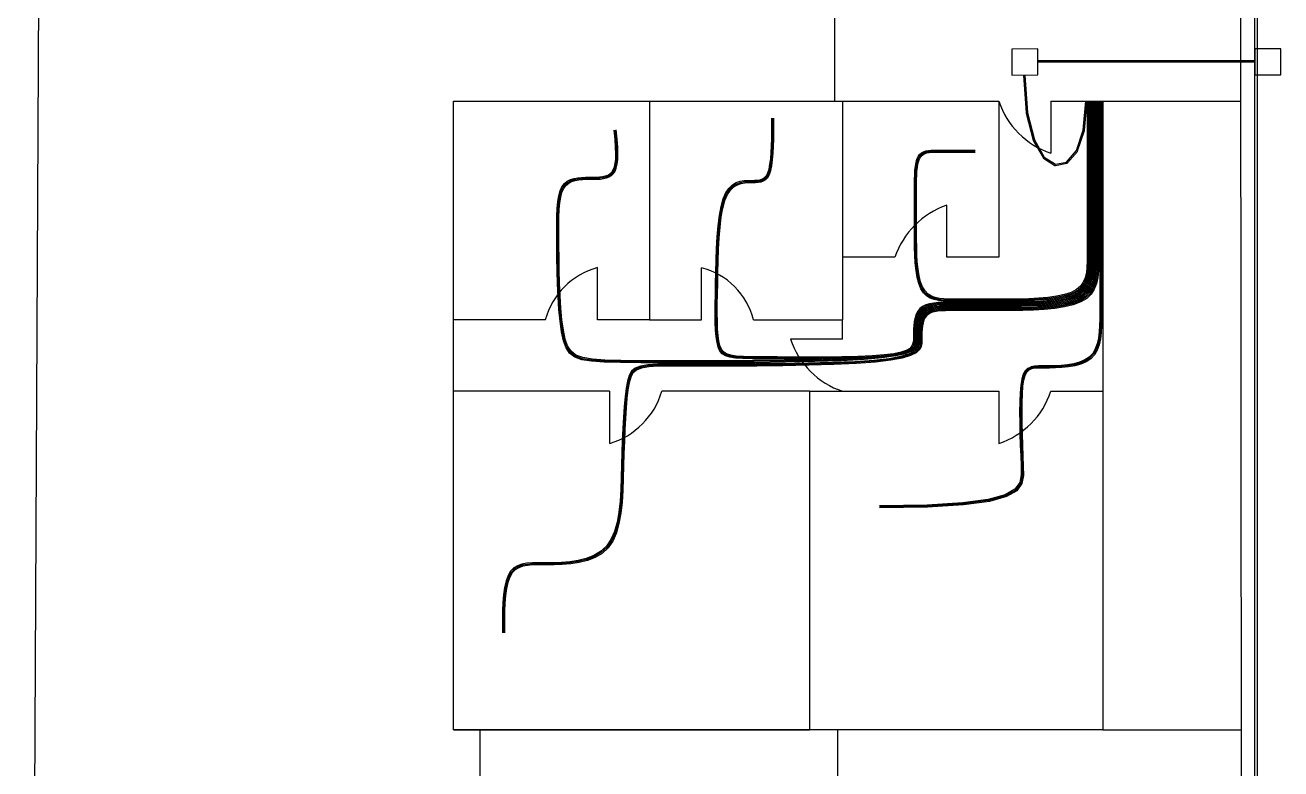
# Model space of a CAD drawing. Header units: millimetres. Extents: x 75 to 2709, y 49 to 1209.
# Drawn here: x 126.86 to 150.99, y 133.62 to 147.9 of the extents above; entities that cross this region are included whole.
import ezdxf

# ---------------------------------------------------------------- set-up
doc = ezdxf.new("R2010")
doc.units = ezdxf.units.MM
for name, color, linetype in [('Arquetas', 170, 'Continuous'), ('Canalizaciones', 10, 'Continuous'), ('Canalización Interior', 30, 'Continuous'), ('Canalización Secundaria', 90, 'Continuous'), ('Urbanización', 250, 'Continuous')]:
    doc.layers.add(name, color=color, linetype=linetype)

msp = doc.modelspace()

# ---------------------------------------------------------------- linework, layer by layer
at = {"layer": 'Arquetas'}
for points in [[(145.82, 146.943), (146.32, 146.944), (146.32, 147.444), (145.82, 147.443)], [(150.489, 146.944), (150.989, 146.944), (150.989, 147.444), (150.489, 147.444)]]:
    msp.add_lwpolyline(points, close=True, dxfattribs=at)
at = {"layer": 'Canalizaciones'}
for p, q in [((150.489, 129.977), (150.489, 163.503)), ((150.539, 129.977), (150.539, 163.503))]:
    msp.add_line(p, q, dxfattribs=at)
at = {"layer": 'Canalización Interior'}
for points in [[(147.448, 146.441), (147.448, 145.691), (147.448, 145.09), (147.448, 144.617), (147.448, 144.252), (147.448, 143.974), (147.448, 143.762), (147.448, 143.596), (147.448, 143.454), (147.447, 143.321), (147.443, 143.193), (147.43, 143.072), (147.406, 142.959), (147.366, 142.856), (147.306, 142.764), (147.222, 142.684), (147.111, 142.617), (146.97, 142.565), (146.804, 142.525), (146.619, 142.497), (146.422, 142.478), (146.219, 142.467), (146.016, 142.461), (145.821, 142.459), (145.639, 142.459), (145.475, 142.459), (145.329, 142.459), (145.199, 142.459), (145.081, 142.459), (144.975, 142.459), (144.877, 142.459), (144.785, 142.459), (144.698, 142.459), (144.613, 142.458), (144.531, 142.457), (144.452, 142.453), (144.379, 142.446), (144.312, 142.434), (144.251, 142.416), (144.198, 142.391), (144.154, 142.358), (144.12, 142.316), (144.094, 142.265), (144.075, 142.208), (144.063, 142.146), (144.055, 142.081), (144.052, 142.013), (144.05, 141.944), (144.05, 141.876), (144.048, 141.809), (144.036, 141.746), (144.004, 141.686), (143.94, 141.63), (143.835, 141.579), (143.679, 141.534), (143.461, 141.494), (143.17, 141.462), (142.802, 141.437), (142.372, 141.419), (141.899, 141.406), (141.403, 141.398), (140.904, 141.394), (140.421, 141.392), (139.976, 141.392), (139.587, 141.393), (139.269, 141.393), (139.019, 141.389), (138.828, 141.377), (138.686, 141.353), (138.585, 141.314), (138.516, 141.256), (138.469, 141.174), (138.437, 141.066), (138.411, 140.928), (138.389, 140.764), (138.372, 140.577), (138.358, 140.372), (138.346, 140.152), (138.337, 139.922), (138.329, 139.686), (138.323, 139.448), (138.316, 139.212), (138.308, 138.981), (138.293, 138.759), (138.27, 138.549), (138.235, 138.354), (138.186, 138.177), (138.118, 138.023), (138.03, 137.893), (137.918, 137.79), (137.788, 137.713), (137.643, 137.657), (137.488, 137.619), (137.328, 137.595), (137.167, 137.582), (137.011, 137.577), (136.864, 137.576), (136.73, 137.576), (136.609, 137.573), (136.501, 137.565), (136.405, 137.548), (136.322, 137.519), (136.251, 137.475), (136.191, 137.413), (136.142, 137.33), (136.105, 137.225), (136.076, 137.1), (136.056, 136.961), (136.043, 136.813), (136.035, 136.661), (136.032, 136.51), (136.033, 136.365), (136.035, 136.231)], [(147.468, 146.441), (147.468, 145.691), (147.468, 145.09), (147.468, 144.617), (147.468, 144.252), (147.468, 143.973), (147.468, 143.76), (147.468, 143.593), (147.468, 143.451), (147.467, 143.316), (147.463, 143.186), (147.45, 143.064), (147.425, 142.949), (147.385, 142.844), (147.324, 142.75), (147.24, 142.668), (147.128, 142.6), (146.985, 142.547), (146.818, 142.507), (146.631, 142.478), (146.432, 142.459), (146.227, 142.447), (146.023, 142.441), (145.826, 142.439), (145.642, 142.439), (145.477, 142.439), (145.331, 142.439), (145.2, 142.439), (145.082, 142.439), (144.975, 142.439), (144.878, 142.439), (144.787, 142.439), (144.701, 142.439), (144.617, 142.439), (144.537, 142.437), (144.461, 142.434), (144.389, 142.427), (144.324, 142.415), (144.265, 142.398), (144.214, 142.373), (144.171, 142.341), (144.138, 142.3), (144.113, 142.251), (144.095, 142.196), (144.083, 142.136), (144.075, 142.072), (144.072, 142.005), (144.07, 141.937), (144.07, 141.869), (144.068, 141.802), (144.056, 141.738), (144.023, 141.677), (143.96, 141.62), (143.854, 141.567), (143.697, 141.52), (143.478, 141.479), (143.187, 141.445), (142.818, 141.419), (142.386, 141.4), (141.911, 141.387), (141.413, 141.379), (140.912, 141.374), (140.429, 141.372), (139.983, 141.372), (139.593, 141.373), (139.276, 141.373), (139.027, 141.369), (138.836, 141.357), (138.696, 141.334), (138.597, 141.295), (138.529, 141.237), (138.484, 141.156), (138.453, 141.049), (138.428, 140.913), (138.408, 140.75), (138.391, 140.565), (138.377, 140.361), (138.366, 140.143), (138.357, 139.914), (138.349, 139.679), (138.343, 139.441), (138.336, 139.205), (138.327, 138.973), (138.313, 138.75), (138.289, 138.538), (138.254, 138.342), (138.204, 138.164), (138.136, 138.007), (138.046, 137.876), (137.933, 137.773), (137.801, 137.694), (137.655, 137.638), (137.498, 137.599), (137.337, 137.575), (137.175, 137.563), (137.018, 137.557), (136.87, 137.556), (136.736, 137.556), (136.616, 137.553), (136.509, 137.545), (136.416, 137.528), (136.334, 137.5), (136.264, 137.457), (136.206, 137.396), (136.159, 137.315), (136.122, 137.211), (136.095, 137.089), (136.075, 136.953), (136.062, 136.807), (136.055, 136.658), (136.052, 136.508), (136.053, 136.365), (136.055, 136.231)], [(147.488, 146.441), (147.488, 145.691), (147.488, 145.09), (147.488, 144.617), (147.488, 144.251), (147.488, 143.972), (147.488, 143.759), (147.488, 143.591), (147.488, 143.447), (147.487, 143.311), (147.483, 143.18), (147.47, 143.056), (147.445, 142.939), (147.404, 142.832), (147.343, 142.736), (147.258, 142.653), (147.144, 142.584), (147.001, 142.529), (146.831, 142.488), (146.643, 142.459), (146.442, 142.439), (146.235, 142.427), (146.029, 142.421), (145.83, 142.419), (145.645, 142.419), (145.48, 142.419), (145.332, 142.419), (145.201, 142.419), (145.083, 142.419), (144.976, 142.419), (144.879, 142.419), (144.789, 142.419), (144.704, 142.419), (144.622, 142.419), (144.543, 142.417), (144.469, 142.414), (144.399, 142.407), (144.335, 142.396), (144.278, 142.379), (144.229, 142.356), (144.188, 142.324), (144.156, 142.285), (144.131, 142.238), (144.114, 142.184), (144.102, 142.125), (144.095, 142.063), (144.091, 141.997), (144.09, 141.93), (144.09, 141.862), (144.088, 141.795), (144.076, 141.73), (144.043, 141.668), (143.979, 141.609), (143.874, 141.555), (143.716, 141.506), (143.496, 141.464), (143.204, 141.429), (142.833, 141.402), (142.399, 141.382), (141.923, 141.368), (141.423, 141.359), (140.921, 141.354), (140.437, 141.352), (139.989, 141.352), (139.6, 141.353), (139.283, 141.353), (139.034, 141.349), (138.845, 141.337), (138.706, 141.314), (138.608, 141.276), (138.542, 141.219), (138.499, 141.139), (138.469, 141.032), (138.446, 140.897), (138.426, 140.736), (138.409, 140.553), (138.396, 140.35), (138.385, 140.134), (138.376, 139.906), (138.369, 139.672), (138.362, 139.434), (138.356, 139.198), (138.347, 138.965), (138.332, 138.741), (138.309, 138.528), (138.273, 138.33), (138.222, 138.15), (138.153, 137.992), (138.062, 137.86), (137.948, 137.755), (137.815, 137.676), (137.666, 137.619), (137.508, 137.58), (137.345, 137.556), (137.182, 137.543), (137.025, 137.537), (136.877, 137.536), (136.743, 137.536), (136.624, 137.533), (136.518, 137.525), (136.426, 137.508), (136.346, 137.481), (136.278, 137.438), (136.222, 137.379), (136.176, 137.3), (136.14, 137.198), (136.113, 137.078), (136.094, 136.945), (136.082, 136.802), (136.075, 136.654), (136.072, 136.507), (136.073, 136.364), (136.075, 136.231)], [(147.428, 146.441), (147.428, 145.691), (147.428, 145.09), (147.428, 144.617), (147.428, 144.252), (147.428, 143.975), (147.428, 143.763), (147.428, 143.598), (147.428, 143.457), (147.427, 143.325), (147.423, 143.199), (147.41, 143.08), (147.386, 142.969), (147.346, 142.868), (147.287, 142.777), (147.204, 142.699), (147.094, 142.634), (146.955, 142.583), (146.79, 142.544), (146.607, 142.517), (146.412, 142.498), (146.211, 142.487), (146.01, 142.481), (145.816, 142.479), (145.635, 142.479), (145.473, 142.479), (145.328, 142.479), (145.198, 142.479), (145.08, 142.479), (144.974, 142.479), (144.875, 142.479), (144.783, 142.479), (144.694, 142.479), (144.608, 142.478), (144.524, 142.477), (144.444, 142.473), (144.369, 142.466), (144.3, 142.453), (144.238, 142.435), (144.183, 142.409), (144.138, 142.374), (144.102, 142.331), (144.075, 142.279), (144.056, 142.22), (144.043, 142.157), (144.036, 142.089), (144.032, 142.02), (144.03, 141.951), (144.03, 141.882), (144.028, 141.816), (144.014, 141.754), (143.975, 141.695), (143.899, 141.641), (143.775, 141.591), (143.589, 141.547), (143.33, 141.51), (142.985, 141.479), (142.548, 141.455), (142.036, 141.438), (141.472, 141.426), (140.88, 141.418), (140.283, 141.415), (139.705, 141.414), (139.167, 141.415), (138.694, 141.417), (138.303, 141.42), (137.991, 141.427), (137.746, 141.445), (137.56, 141.476), (137.423, 141.527), (137.325, 141.601), (137.256, 141.704), (137.207, 141.84), (137.169, 142.012), (137.14, 142.214), (137.118, 142.44), (137.103, 142.682), (137.092, 142.932), (137.085, 143.182), (137.081, 143.427), (137.079, 143.658), (137.077, 143.869), (137.076, 144.06), (137.078, 144.23), (137.085, 144.381), (137.097, 144.512), (137.116, 144.625), (137.142, 144.72), (137.178, 144.797), (137.225, 144.858), (137.28, 144.903), (137.342, 144.936), (137.41, 144.957), (137.482, 144.971), (137.555, 144.977), (137.629, 144.98), (137.702, 144.98), (137.771, 144.98), (137.837, 144.982), (137.899, 144.985), (137.957, 144.993), (138.01, 145.005), (138.057, 145.022), (138.099, 145.047), (138.134, 145.08), (138.163, 145.122), (138.185, 145.177), (138.201, 145.245), (138.21, 145.33), (138.212, 145.434), (138.208, 145.559), (138.198, 145.708), (138.181, 145.883)], [(147.408, 146.441), (147.408, 145.691), (147.408, 145.09), (147.408, 144.617), (147.408, 144.253), (147.408, 143.975), (147.408, 143.765), (147.408, 143.6), (147.408, 143.461), (147.407, 143.33), (147.403, 143.206), (147.39, 143.088), (147.367, 142.979), (147.327, 142.88), (147.269, 142.791), (147.187, 142.714), (147.078, 142.65), (146.939, 142.6), (146.777, 142.563), (146.595, 142.536), (146.402, 142.518), (146.202, 142.507), (146.004, 142.501), (145.811, 142.499), (145.632, 142.499), (145.471, 142.499), (145.326, 142.499), (145.197, 142.499), (145.079, 142.499), (144.973, 142.499), (144.874, 142.499), (144.781, 142.499), (144.691, 142.499), (144.603, 142.498), (144.518, 142.497), (144.436, 142.493), (144.359, 142.485), (144.288, 142.472), (144.224, 142.453), (144.168, 142.427), (144.121, 142.391), (144.084, 142.346), (144.057, 142.293), (144.037, 142.232), (144.024, 142.167), (144.016, 142.098), (144.012, 142.028), (144.01, 141.958), (144.01, 141.889), (144.008, 141.823), (143.994, 141.761), (143.955, 141.704), (143.88, 141.651), (143.756, 141.603), (143.57, 141.561), (143.312, 141.525), (142.968, 141.496), (142.532, 141.473), (142.022, 141.456), (141.461, 141.445), (140.871, 141.438), (140.276, 141.434), (139.7, 141.434), (139.165, 141.435), (138.694, 141.436), (138.306, 141.439), (137.996, 141.447), (137.754, 141.464), (137.57, 141.495), (137.435, 141.546), (137.339, 141.619), (137.271, 141.721), (137.224, 141.856), (137.187, 142.027), (137.158, 142.228), (137.137, 142.452), (137.122, 142.691), (137.112, 142.939), (137.105, 143.187), (137.101, 143.43), (137.099, 143.658), (137.097, 143.867), (137.096, 144.055), (137.098, 144.223), (137.105, 144.371), (137.116, 144.501), (137.134, 144.612), (137.16, 144.705), (137.195, 144.781), (137.24, 144.84), (137.294, 144.884), (137.354, 144.916), (137.42, 144.938), (137.491, 144.951), (137.563, 144.957), (137.636, 144.96), (137.708, 144.96), (137.778, 144.96), (137.845, 144.962), (137.908, 144.966), (137.967, 144.973), (138.021, 144.986), (138.07, 145.004), (138.113, 145.03), (138.15, 145.065), (138.18, 145.11), (138.203, 145.166), (138.219, 145.237), (138.229, 145.325), (138.232, 145.431), (138.228, 145.559), (138.218, 145.709), (138.201, 145.886)], [(147.388, 146.441), (147.388, 145.691), (147.388, 145.09), (147.388, 144.618), (147.388, 144.253), (147.388, 143.976), (147.388, 143.766), (147.388, 143.602), (147.388, 143.464), (147.387, 143.335), (147.383, 143.212), (147.371, 143.096), (147.347, 142.989), (147.308, 142.892), (147.25, 142.805), (147.169, 142.729), (147.061, 142.667), (146.924, 142.618), (146.763, 142.581), (146.583, 142.555), (146.392, 142.537), (146.194, 142.527), (145.997, 142.521), (145.807, 142.519), (145.629, 142.519), (145.468, 142.519), (145.325, 142.519), (145.196, 142.519), (145.079, 142.519), (144.972, 142.519), (144.872, 142.519), (144.778, 142.519), (144.688, 142.519), (144.598, 142.518), (144.512, 142.517), (144.428, 142.513), (144.349, 142.505), (144.276, 142.492), (144.21, 142.472), (144.153, 142.444), (144.104, 142.408), (144.067, 142.361), (144.038, 142.306), (144.018, 142.244), (144.004, 142.177), (143.996, 142.107), (143.992, 142.036), (143.99, 141.965), (143.99, 141.896), (143.988, 141.83), (143.974, 141.769), (143.935, 141.713), (143.86, 141.661), (143.736, 141.615), (143.552, 141.575), (143.294, 141.54), (142.951, 141.512), (142.517, 141.491), (142.009, 141.475), (141.449, 141.464), (140.862, 141.457), (140.269, 141.454), (139.695, 141.453), (139.162, 141.454), (138.694, 141.456), (138.309, 141.459), (138.001, 141.467), (137.761, 141.484), (137.579, 141.515), (137.446, 141.564), (137.352, 141.638), (137.287, 141.739), (137.24, 141.873), (137.205, 142.042), (137.177, 142.241), (137.156, 142.463), (137.142, 142.7), (137.132, 142.946), (137.125, 143.192), (137.121, 143.432), (137.119, 143.658), (137.117, 143.864), (137.116, 144.05), (137.118, 144.215), (137.124, 144.362), (137.136, 144.489), (137.153, 144.598), (137.178, 144.69), (137.212, 144.764), (137.255, 144.822), (137.307, 144.866), (137.366, 144.897), (137.431, 144.918), (137.5, 144.931), (137.571, 144.937), (137.643, 144.94), (137.715, 144.94), (137.785, 144.94), (137.852, 144.942), (137.916, 144.946), (137.977, 144.954), (138.032, 144.967), (138.083, 144.987), (138.128, 145.014), (138.166, 145.05), (138.197, 145.097), (138.221, 145.156), (138.238, 145.23), (138.248, 145.32), (138.252, 145.429), (138.248, 145.558), (138.238, 145.71), (138.221, 145.888)], [(147.368, 146.441), (147.368, 145.691), (147.368, 145.09), (147.368, 144.618), (147.368, 144.254), (147.368, 143.977), (147.368, 143.767), (147.368, 143.604), (147.368, 143.467), (147.367, 143.34), (147.363, 143.218), (147.351, 143.104), (147.327, 142.999), (147.289, 142.903), (147.231, 142.818), (147.151, 142.745), (147.044, 142.684), (146.909, 142.636), (146.749, 142.6), (146.572, 142.574), (146.382, 142.557), (146.186, 142.546), (145.991, 142.541), (145.802, 142.539), (145.625, 142.539), (145.466, 142.539), (145.323, 142.539), (145.195, 142.539), (145.078, 142.539), (144.971, 142.539), (144.871, 142.539), (144.776, 142.539), (144.684, 142.539), (144.594, 142.538), (144.505, 142.537), (144.42, 142.533), (144.339, 142.524), (144.264, 142.511), (144.197, 142.491), (144.137, 142.462), (144.088, 142.424), (144.049, 142.377), (144.02, 142.32), (143.999, 142.256), (143.985, 142.188), (143.976, 142.116), (143.972, 142.044), (143.97, 141.972), (143.97, 141.902), (143.969, 141.837), (143.961, 141.777), (143.94, 141.722), (143.899, 141.672), (143.831, 141.628), (143.73, 141.59), (143.589, 141.558), (143.402, 141.533), (143.165, 141.514), (142.886, 141.5), (142.579, 141.492), (142.257, 141.488), (141.93, 141.486), (141.612, 141.487), (141.316, 141.489), (141.053, 141.491), (140.833, 141.493), (140.654, 141.497), (140.512, 141.506), (140.401, 141.522), (140.317, 141.549), (140.255, 141.587), (140.211, 141.641), (140.179, 141.713), (140.156, 141.805), (140.139, 141.916), (140.129, 142.046), (140.123, 142.193), (140.121, 142.357), (140.122, 142.536), (140.125, 142.73), (140.129, 142.938), (140.133, 143.157), (140.139, 143.384), (140.147, 143.611), (140.159, 143.834), (140.177, 144.047), (140.201, 144.244), (140.234, 144.419), (140.276, 144.567), (140.328, 144.684), (140.388, 144.771), (140.456, 144.834), (140.527, 144.876), (140.601, 144.902), (140.676, 144.915), (140.748, 144.92), (140.816, 144.92), (140.879, 144.921), (140.935, 144.924), (140.986, 144.932), (141.031, 144.947), (141.07, 144.973), (141.104, 145.012), (141.132, 145.066), (141.156, 145.137), (141.174, 145.228), (141.187, 145.336), (141.197, 145.456), (141.203, 145.585), (141.207, 145.719), (141.209, 145.855), (141.21, 145.988), (141.21, 146.115)], [(147.348, 146.441), (147.348, 145.691), (147.348, 145.09), (147.348, 144.618), (147.348, 144.254), (147.348, 143.978), (147.348, 143.769), (147.348, 143.607), (147.348, 143.471), (147.347, 143.344), (147.343, 143.225), (147.331, 143.113), (147.308, 143.009), (147.27, 142.915), (147.213, 142.832), (147.133, 142.76), (147.028, 142.7), (146.894, 142.654), (146.736, 142.618), (146.56, 142.593), (146.372, 142.576), (146.178, 142.566), (145.985, 142.561), (145.797, 142.559), (145.622, 142.559), (145.464, 142.559), (145.322, 142.559), (145.194, 142.559), (145.077, 142.559), (144.97, 142.559), (144.869, 142.559), (144.774, 142.559), (144.681, 142.559), (144.589, 142.558), (144.499, 142.557), (144.412, 142.552), (144.329, 142.544), (144.252, 142.53), (144.183, 142.509), (144.122, 142.48), (144.071, 142.441), (144.031, 142.392), (144.001, 142.334), (143.98, 142.268), (143.965, 142.198), (143.956, 142.125), (143.952, 142.051), (143.95, 141.979), (143.95, 141.909), (143.949, 141.844), (143.941, 141.785), (143.92, 141.731), (143.879, 141.683), (143.812, 141.641), (143.712, 141.604), (143.572, 141.574), (143.385, 141.55), (143.149, 141.532), (142.873, 141.519), (142.568, 141.511), (142.247, 141.507), (141.923, 141.506), (141.607, 141.507), (141.313, 141.509), (141.053, 141.511), (140.835, 141.513), (140.659, 141.517), (140.519, 141.526), (140.411, 141.542), (140.329, 141.568), (140.269, 141.606), (140.227, 141.659), (140.196, 141.73), (140.174, 141.82), (140.158, 141.929), (140.148, 142.057), (140.143, 142.202), (140.141, 142.364), (140.142, 142.541), (140.145, 142.732), (140.149, 142.938), (140.153, 143.155), (140.159, 143.379), (140.167, 143.604), (140.179, 143.825), (140.196, 144.035), (140.22, 144.23), (140.251, 144.404), (140.292, 144.551), (140.343, 144.666), (140.402, 144.753), (140.467, 144.815), (140.538, 144.856), (140.61, 144.882), (140.683, 144.895), (140.755, 144.9), (140.823, 144.9), (140.886, 144.901), (140.943, 144.904), (140.995, 144.912), (141.041, 144.928), (141.082, 144.954), (141.118, 144.994), (141.148, 145.049), (141.172, 145.122), (141.191, 145.215), (141.206, 145.325), (141.216, 145.448), (141.223, 145.579), (141.227, 145.716), (141.229, 145.853), (141.23, 145.988), (141.23, 146.115)], [(147.328, 146.441), (147.328, 145.691), (147.328, 145.09), (147.328, 144.618), (147.328, 144.254), (147.328, 143.979), (147.328, 143.77), (147.328, 143.609), (147.328, 143.474), (147.327, 143.349), (147.323, 143.231), (147.311, 143.121), (147.288, 143.019), (147.251, 142.927), (147.194, 142.846), (147.116, 142.775), (147.011, 142.717), (146.878, 142.671), (146.722, 142.637), (146.548, 142.612), (146.362, 142.596), (146.17, 142.586), (145.978, 142.581), (145.792, 142.579), (145.619, 142.579), (145.462, 142.579), (145.32, 142.579), (145.193, 142.579), (145.076, 142.579), (144.969, 142.579), (144.868, 142.579), (144.772, 142.579), (144.678, 142.579), (144.584, 142.578), (144.492, 142.577), (144.404, 142.572), (144.319, 142.564), (144.241, 142.549), (144.169, 142.528), (144.107, 142.498), (144.054, 142.458), (144.013, 142.407), (143.982, 142.347), (143.96, 142.281), (143.945, 142.209), (143.936, 142.134), (143.932, 142.059), (143.93, 141.986), (143.93, 141.916), (143.929, 141.851), (143.921, 141.793), (143.9, 141.74), (143.86, 141.693), (143.793, 141.653), (143.693, 141.618), (143.554, 141.589), (143.369, 141.566), (143.134, 141.55), (142.859, 141.538), (142.556, 141.531), (142.237, 141.527), (141.915, 141.526), (141.602, 141.527), (141.311, 141.529), (141.053, 141.531), (140.838, 141.533), (140.664, 141.537), (140.527, 141.546), (140.421, 141.562), (140.341, 141.587), (140.283, 141.625), (140.242, 141.677), (140.213, 141.746), (140.192, 141.835), (140.177, 141.943), (140.168, 142.069), (140.163, 142.212), (140.161, 142.371), (140.162, 142.546), (140.165, 142.735), (140.169, 142.937), (140.173, 143.152), (140.179, 143.373), (140.187, 143.596), (140.198, 143.815), (140.215, 144.024), (140.238, 144.217), (140.269, 144.389), (140.308, 144.534), (140.358, 144.648), (140.415, 144.734), (140.479, 144.796), (140.548, 144.837), (140.619, 144.862), (140.691, 144.875), (140.762, 144.88), (140.83, 144.88), (140.893, 144.881), (140.951, 144.884), (141.004, 144.892), (141.052, 144.909), (141.094, 144.936), (141.131, 144.976), (141.163, 145.032), (141.189, 145.107), (141.209, 145.202), (141.224, 145.314), (141.235, 145.44), (141.243, 145.574), (141.247, 145.712), (141.249, 145.852), (141.25, 145.987), (141.25, 146.115)], [(147.528, 146.441), (147.528, 145.691), (147.528, 145.09), (147.528, 144.617), (147.528, 144.251), (147.528, 143.971), (147.528, 143.758), (147.528, 143.589), (147.528, 143.444), (147.528, 143.306), (147.528, 143.171), (147.528, 143.038), (147.528, 142.907), (147.528, 142.777), (147.528, 142.648), (147.528, 142.519), (147.528, 142.389), (147.528, 142.259), (147.525, 142.131), (147.517, 142.006), (147.503, 141.887), (147.478, 141.775), (147.441, 141.674), (147.389, 141.585), (147.32, 141.511), (147.233, 141.453), (147.13, 141.409), (147.016, 141.378), (146.895, 141.357), (146.772, 141.345), (146.65, 141.338), (146.534, 141.336), (146.428, 141.336), (146.336, 141.335), (146.257, 141.33), (146.191, 141.317), (146.136, 141.291), (146.092, 141.249), (146.057, 141.187), (146.03, 141.099), (146.011, 140.984), (145.999, 140.837), (145.992, 140.664), (145.99, 140.471), (145.991, 140.265), (145.996, 140.052), (146.003, 139.839), (146.011, 139.632), (146.019, 139.438), (146.021, 139.262), (145.99, 139.106), (145.894, 138.972), (145.698, 138.859), (145.372, 138.77), (144.882, 138.704), (144.196, 138.664), (143.28, 138.65)], [(147.548, 146.441), (147.548, 145.691), (147.548, 145.09), (147.548, 144.617), (147.548, 144.251), (147.548, 143.971), (147.548, 143.758), (147.548, 143.589), (147.548, 143.444), (147.548, 143.306), (147.548, 143.171), (147.548, 143.038), (147.548, 142.907), (147.548, 142.776), (147.548, 142.646), (147.548, 142.516), (147.548, 142.386), (147.548, 142.255), (147.545, 142.125), (147.537, 141.998), (147.522, 141.877), (147.497, 141.763), (147.459, 141.66), (147.407, 141.57), (147.337, 141.494), (147.248, 141.435), (147.144, 141.39), (147.028, 141.358), (146.906, 141.337), (146.781, 141.325), (146.658, 141.318), (146.541, 141.316), (146.435, 141.316), (146.343, 141.315), (146.265, 141.31), (146.2, 141.297), (146.147, 141.272), (146.104, 141.23), (146.071, 141.168), (146.046, 141.082), (146.028, 140.967), (146.017, 140.822), (146.011, 140.65), (146.009, 140.459), (146.011, 140.255), (146.016, 140.043), (146.023, 139.831), (146.031, 139.625), (146.039, 139.43), (146.042, 139.253), (146.011, 139.096), (145.913, 138.959), (145.717, 138.845), (145.388, 138.753), (144.894, 138.686), (144.203, 138.645), (143.28, 138.63)], [(147.308, 146.441), (147.308, 145.691), (147.308, 145.09), (147.308, 144.618), (147.308, 144.255), (147.308, 143.979), (147.308, 143.772), (147.308, 143.611), (147.308, 143.477), (147.307, 143.354), (147.303, 143.237), (147.291, 143.129), (147.269, 143.029), (147.231, 142.939), (147.176, 142.859), (147.098, 142.791), (146.994, 142.734), (146.863, 142.689), (146.708, 142.656), (146.536, 142.632), (146.352, 142.616), (146.162, 142.606), (145.972, 142.601), (145.788, 142.599), (145.615, 142.599), (145.46, 142.599), (145.319, 142.599), (145.192, 142.599), (145.076, 142.599), (144.969, 142.599), (144.869, 142.599), (144.774, 142.599), (144.681, 142.599), (144.589, 142.599), (144.499, 142.602), (144.412, 142.611), (144.329, 142.629), (144.252, 142.657), (144.183, 142.7), (144.122, 142.759), (144.071, 142.838), (144.031, 142.939), (144.001, 143.057), (143.98, 143.19), (143.965, 143.333), (143.956, 143.481), (143.952, 143.63), (143.95, 143.777), (143.95, 143.917), (143.95, 144.047), (143.95, 144.167), (143.95, 144.279), (143.95, 144.384), (143.95, 144.484), (143.95, 144.579), (143.95, 144.672), (143.95, 144.764), (143.95, 144.855), (143.951, 144.945), (143.954, 145.033), (143.959, 145.116), (143.967, 145.194), (143.979, 145.264), (143.997, 145.326), (144.02, 145.378), (144.049, 145.418), (144.084, 145.449), (144.125, 145.471), (144.17, 145.486), (144.219, 145.494), (144.271, 145.499), (144.325, 145.501), (144.381, 145.501), (144.439, 145.501), (144.501, 145.501), (144.57, 145.501), (144.648, 145.501), (144.739, 145.501), (144.845, 145.501), (144.969, 145.501), (145.114, 145.501)], [(147.288, 146.441), (147.288, 145.691), (147.288, 145.09), (147.288, 144.619), (147.288, 144.255), (147.288, 143.98), (147.288, 143.773), (147.288, 143.613), (147.288, 143.481), (147.287, 143.359), (147.283, 143.244), (147.272, 143.137), (147.249, 143.039), (147.212, 142.951), (147.157, 142.873), (147.08, 142.806), (146.978, 142.75), (146.848, 142.707), (146.695, 142.674), (146.524, 142.651), (146.342, 142.635), (146.154, 142.626), (145.965, 142.621), (145.783, 142.619), (145.612, 142.619), (145.457, 142.619), (145.318, 142.619), (145.191, 142.619), (145.076, 142.619), (144.97, 142.619), (144.871, 142.619), (144.776, 142.619), (144.684, 142.619), (144.594, 142.619), (144.505, 142.622), (144.42, 142.631), (144.339, 142.648), (144.264, 142.676), (144.197, 142.718), (144.137, 142.777), (144.088, 142.855), (144.049, 142.954), (144.02, 143.071), (143.999, 143.202), (143.985, 143.343), (143.976, 143.489), (143.972, 143.637), (143.97, 143.782), (143.97, 143.921), (143.97, 144.05), (143.97, 144.169), (143.97, 144.28), (143.97, 144.384), (143.97, 144.483), (143.97, 144.578), (143.97, 144.67), (143.97, 144.76), (143.97, 144.85), (143.971, 144.939), (143.973, 145.025), (143.978, 145.106), (143.986, 145.182), (143.998, 145.25), (144.015, 145.311), (144.036, 145.361), (144.064, 145.401), (144.098, 145.43), (144.137, 145.452), (144.18, 145.466), (144.227, 145.475), (144.277, 145.479), (144.33, 145.481), (144.385, 145.481), (144.441, 145.481), (144.503, 145.481), (144.571, 145.481), (144.649, 145.481), (144.739, 145.481), (144.845, 145.481), (144.969, 145.481), (145.114, 145.481)], [(147.268, 146.441), (147.268, 145.691), (147.268, 145.09), (147.268, 144.619), (147.268, 144.256), (147.268, 143.981), (147.268, 143.774), (147.268, 143.616), (147.268, 143.484), (147.267, 143.363), (147.263, 143.25), (147.252, 143.145), (147.23, 143.049), (147.193, 142.963), (147.138, 142.887), (147.062, 142.821), (146.961, 142.767), (146.833, 142.725), (146.681, 142.693), (146.512, 142.67), (146.332, 142.655), (146.146, 142.645), (145.959, 142.641), (145.778, 142.639), (145.609, 142.639), (145.455, 142.639), (145.316, 142.639), (145.191, 142.639), (145.076, 142.639), (144.97, 142.639), (144.872, 142.639), (144.778, 142.639), (144.688, 142.639), (144.598, 142.639), (144.512, 142.642), (144.428, 142.651), (144.349, 142.668), (144.276, 142.696), (144.21, 142.737), (144.153, 142.795), (144.104, 142.872), (144.067, 142.969), (144.038, 143.085), (144.018, 143.214), (144.004, 143.353), (143.996, 143.497), (143.992, 143.643), (143.99, 143.787), (143.99, 143.924), (143.99, 144.052), (143.99, 144.17), (143.99, 144.281), (143.99, 144.384), (143.99, 144.482), (143.99, 144.577), (143.99, 144.668), (143.99, 144.757), (143.99, 144.846), (143.991, 144.933), (143.993, 145.017), (143.998, 145.096), (144.005, 145.17), (144.017, 145.237), (144.032, 145.295), (144.053, 145.344), (144.08, 145.383), (144.112, 145.412), (144.149, 145.433), (144.19, 145.446), (144.235, 145.455), (144.283, 145.459), (144.334, 145.461), (144.388, 145.461), (144.444, 145.461), (144.504, 145.461), (144.571, 145.461), (144.649, 145.461), (144.739, 145.461), (144.845, 145.461), (144.969, 145.461), (145.114, 145.461)]]:
    msp.add_lwpolyline(points, dxfattribs=at)
msp.add_lwpolyline([(147.508, 146.441), (147.508, 145.691), (147.508, 145.09), (147.508, 144.617), (147.508, 144.251), (147.508, 143.971), (147.508, 143.758), (147.508, 143.589), (147.508, 143.444), (147.508, 143.306), (147.508, 143.171), (147.508, 143.038), (147.508, 142.907), (147.508, 142.777), (147.508, 142.648), (147.508, 142.519), (147.508, 142.389), (147.508, 142.26), (147.505, 142.132), (147.498, 142.008), (147.483, 141.89), (147.459, 141.781), (147.423, 141.683), (147.373, 141.597), (147.307, 141.526), (147.223, 141.47), (147.123, 141.428), (147.012, 141.397), (146.892, 141.377), (146.77, 141.365), (146.649, 141.358), (146.534, 141.356), (146.428, 141.356, 0.001419), (146.428, 141.356), (146.336, 141.355, 0.013762), (146.335, 141.355), (146.256, 141.35, 0.033631), (146.253, 141.35), (146.187, 141.337, 0.059959), (146.183, 141.335), (146.128, 141.309, 0.08045), (146.122, 141.306), (146.078, 141.264, 0.075904), (146.074, 141.259), (146.039, 141.196, 0.05366), (146.038, 141.192), (146.011, 141.105, 0.033119), (146.01, 141.103), (145.991, 140.987, 0.019449), (145.991, 140.985), (145.979, 140.838, 0.011297), (145.979, 140.838), (145.972, 140.664, 0.00715), (145.972, 140.664), (145.97, 140.471, 0.004847), (145.97, 140.471), (145.971, 140.265, 0.003413), (145.971, 140.264), (145.976, 140.052, 0.002427), (145.976, 140.051), (145.983, 139.838, 0.001674), (145.983, 139.838), (145.991, 139.631, 0.001018), (145.991, 139.631), (145.999, 139.437), (146.001, 139.264), (145.972, 139.115), (145.88, 138.987), (145.691, 138.878), (145.368, 138.789), (144.88, 138.724), (144.195, 138.684), (143.28, 138.67)], format="xyb", dxfattribs=at)
at = {"layer": 'Canalización Secundaria'}
for p, q in [((146.32, 147.219), (150.489, 147.219)), ((146.32, 147.194), (150.489, 147.194))]:
    msp.add_line(p, q, dxfattribs=at)
msp.add_lwpolyline([(146.045, 146.942), (146.096, 146.218, 0.044821), (146.096, 146.213), (146.229, 145.69, 0.067828), (146.232, 145.684), (146.42, 145.356, 0.119726), (146.428, 145.347), (146.643, 145.208, 0.19617), (146.662, 145.204), (146.877, 145.248, 0.16806), (146.891, 145.256), (147.079, 145.477, 0.094794), (147.083, 145.485), (147.216, 145.878, 0.059172), (147.217, 145.883), (147.268, 146.441)], format="xyb", dxfattribs=at)
msp.add_lwpolyline([(146.07, 146.943), (146.121, 146.22), (146.254, 145.696), (146.441, 145.368), (146.657, 145.229), (146.872, 145.272), (147.06, 145.493), (147.193, 145.886), (147.243, 146.443)], dxfattribs=at)
at = {"layer": 'Urbanización'}
for p, q in [((126.864, 95.388), (127.311, 184.69)), ((150.272, 98.62), (150.202, 164.027)), ((142.416, 149.001), (142.416, 146.443)), ((135.093, 134.368), (135.093, 146.443)), ((135.093, 146.443), (137.962, 146.443)), ((135.207, 146.443), (145.57, 146.443)), ((138.858, 146.443), (138.858, 142.243)), ((142.57, 146.443), (142.57, 142.243)), ((145.57, 146.443), (145.57, 143.443)), ((146.57, 146.443), (147.57, 146.443)), ((146.57, 146.443), (146.57, 145.443)), ((147.57, 146.443), (147.57, 134.368)), ((147.57, 146.443), (150.221, 146.443)), ((144.57, 143.443), (144.57, 144.443)), ((143.57, 143.443), (142.57, 143.443)), ((145.57, 143.443), (144.57, 143.443)), ((137.858, 142.243), (137.858, 143.243)), ((139.858, 142.243), (139.858, 143.243)), ((136.858, 142.243), (135.093, 142.243)), ((138.858, 142.243), (137.858, 142.243)), ((138.858, 142.243), (139.858, 142.243)), ((140.858, 142.243), (142.57, 142.243)), ((142.57, 141.872), (142.57, 142.243)), ((142.57, 141.872), (141.57, 141.872)), ((138.093, 140.868), (135.093, 140.868)), ((138.093, 140.868), (138.093, 139.868)), ((141.933, 140.868), (139.093, 140.868)), ((141.933, 140.868), (141.933, 134.368)), ((141.933, 140.868), (145.57, 140.868)), ((145.57, 140.868), (145.57, 139.868)), ((146.57, 140.868), (147.57, 140.868)), ((147.57, 134.368), (135.093, 134.368)), ((135.093, 134.368), (141.933, 134.368)), ((135.6, 134.368), (135.6, 131.983)), ((142.48, 131.983), (142.48, 134.368)), ((147.57, 134.368), (150.234, 134.368))]:
    msp.add_line(p, q, dxfattribs=at)
for centre, radius, start, end in [((147.06, 146.933), 1.569, 198.2048, 251.7952), ((145.115, 142.898), 1.639, 109.4417, 160.5583), ((138.231, 141.87), 1.423, 105.2003, 164.7997), ((139.513, 141.898), 1.388, 14.3853, 75.6147), ((143.061, 142.358), 1.568, 198.0344, 251.7417), ((137.675, 141.287), 1.48, 286.4498, 343.5502), ((145.087, 141.351), 1.559, 288.028, 341.972)]:
    msp.add_arc(centre, radius, start, end, dxfattribs=at)

doc.saveas('drawing.dxf')
